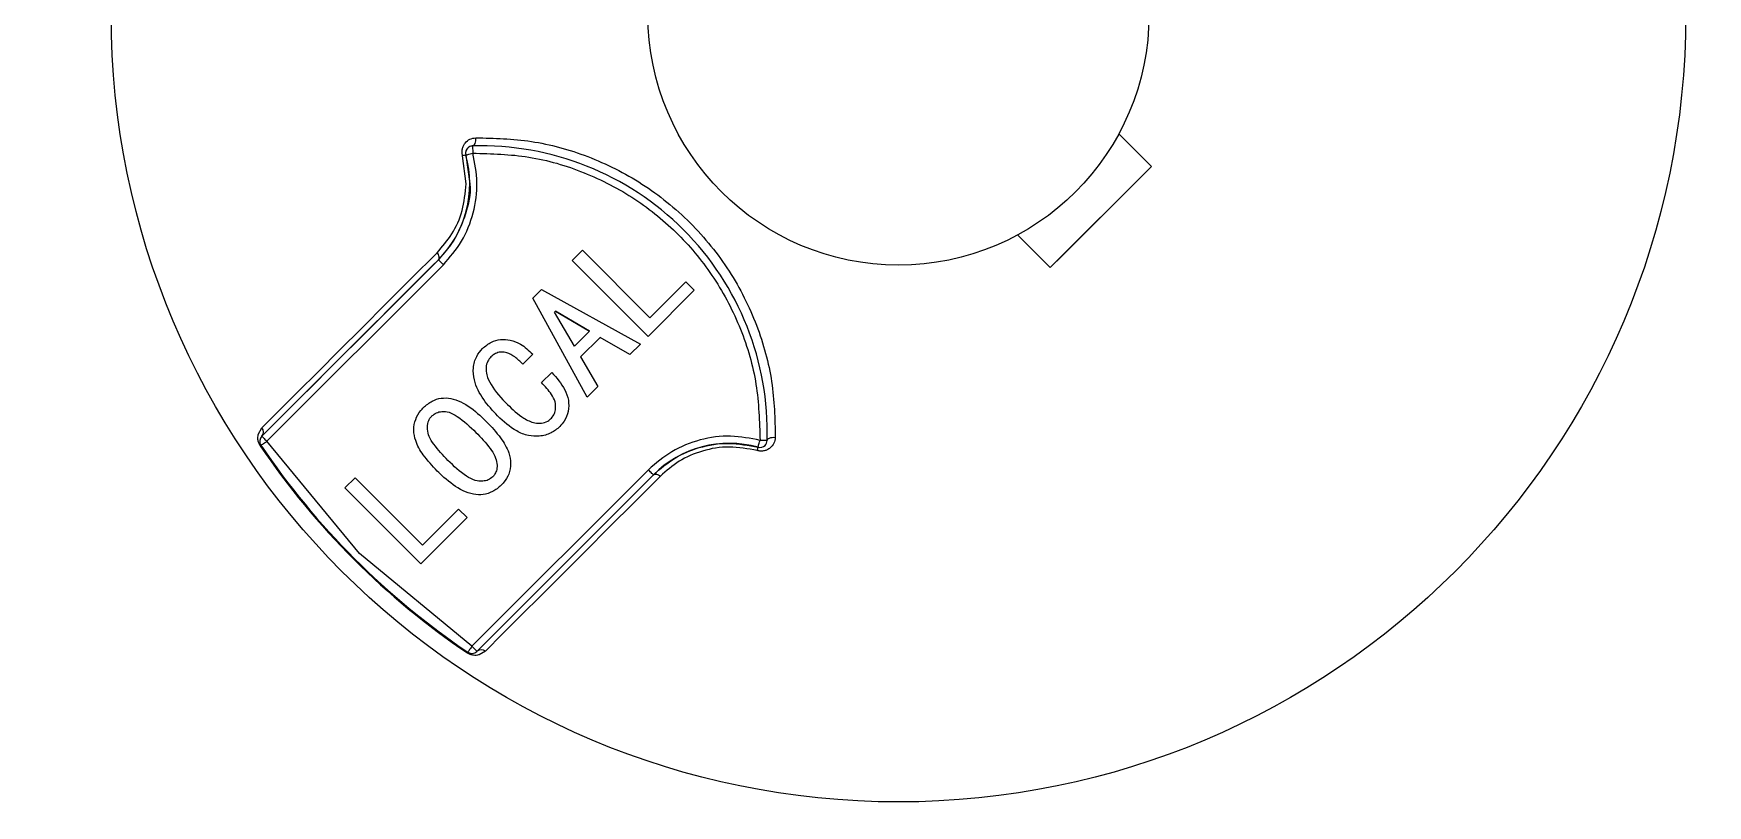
# Model space of a CAD drawing. Header units: millimetres. Extents: x 2687 to 4367, y 1046 to 2234.
# Drawn here: x 3202.79 to 3249.58, y 1913.2 to 1934.77 of the extents above; entities that cross this region are included whole.
import ezdxf

# ---------------------------------------------------------------- set-up
doc = ezdxf.new("R2010")
doc.units = ezdxf.units.MM

msp = doc.modelspace()

# ---------------------------------------------------------------- linework, layer by layer
at = {"color": 7, "linetype": 'Continuous', "lineweight": 25}
for p, q in [((3233.125, 1931.972), (3234.038, 1931.058)), ((3233.125, 1931.972), (3233.125, 1931.972)), ((3214.885, 1930.573), (3214.784, 1931.356)), ((3214.87, 1931.431), (3214.87, 1931.431)), ((3214.877, 1931.377), (3214.986, 1930.57)), ((3215.064, 1931.63), (3215.07, 1931.43)), ((3231.21, 1928.23), (3234.038, 1931.058)), ((3231.21, 1928.23), (3230.296, 1929.144)), ((3230.296, 1929.144), (3230.296, 1929.144)), ((3230.296, 1929.144), (3231.21, 1928.23)), ((3209.175, 1923.52), (3214.108, 1928.452)), ((3214.108, 1928.452), (3214.108, 1928.452)), ((3217.849, 1928.429), (3218.135, 1928.714)), ((3219.971, 1926.307), (3217.849, 1928.429)), ((3219.971, 1926.307), (3217.849, 1928.429)), ((3218.135, 1928.714), (3220.02, 1926.828)), ((3209.317, 1923.378), (3214.249, 1928.311)), ((3231.21, 1928.23), (3231.21, 1928.23)), ((3216.745, 1927.374), (3216.993, 1927.622)), ((3216.993, 1927.622), (3219.76, 1926.096)), ((3221.261, 1927.597), (3219.971, 1926.307)), ((3221.261, 1927.597), (3219.971, 1926.307)), ((3220.02, 1926.828), (3221.025, 1927.833)), ((3221.025, 1927.833), (3221.261, 1927.597)), ((3218.271, 1924.608), (3216.745, 1927.374)), ((3218.271, 1924.608), (3216.745, 1927.374)), ((3217.378, 1927.014), (3217.353, 1926.99)), ((3217.378, 1927.014), (3217.353, 1926.99)), ((3217.378, 1927.014), (3218.333, 1926.456)), ((3217.378, 1927.014), (3217.378, 1927.014)), ((3218.333, 1926.456), (3217.378, 1927.014)), ((3217.911, 1926.034), (3217.353, 1926.99)), ((3217.353, 1926.99), (3217.353, 1926.99)), ((3218.333, 1926.456), (3217.911, 1926.034)), ((3218.631, 1926.282), (3218.085, 1925.737)), ((3218.631, 1926.282), (3218.085, 1925.737)), ((3218.333, 1926.456), (3218.333, 1926.456)), ((3219.462, 1925.799), (3218.631, 1926.282)), ((3218.631, 1926.282), (3218.631, 1926.282)), ((3219.462, 1925.799), (3218.631, 1926.282)), ((3219.76, 1926.096), (3219.462, 1925.799)), ((3219.76, 1926.096), (3219.462, 1925.799)), ((3219.971, 1926.307), (3219.971, 1926.307)), ((3215.579, 1925.737), (3215.579, 1925.737)), ((3216.745, 1925.811), (3216.472, 1925.538)), ((3216.745, 1925.811), (3216.472, 1925.538)), ((3218.085, 1925.737), (3218.569, 1924.905)), ((3218.085, 1925.737), (3218.085, 1925.737)), ((3219.462, 1925.799), (3219.462, 1925.799)), ((3215.472, 1925.199), (3215.472, 1925.199)), ((3216.472, 1925.538), (3216.472, 1925.538)), ((3216.993, 1925.017), (3217.279, 1925.302)), ((3218.569, 1924.905), (3218.271, 1924.608)), ((3218.569, 1924.905), (3218.271, 1924.608)), ((3217.38, 1924.435), (3217.38, 1924.435)), ((3218.271, 1924.608), (3218.271, 1924.608)), ((3209.073, 1923.564), (3209.179, 1923.755)), ((3213.929, 1924.087), (3213.929, 1924.087)), ((3215.765, 1924.087), (3215.765, 1924.087)), ((3217.502, 1923.789), (3217.502, 1923.789)), ((3209.117, 1923.379), (3209.117, 1923.379)), ((3209.151, 1923.266), (3209.131, 1923.253)), ((3209.175, 1923.52), (3209.175, 1923.52)), ((3211.906, 1920.24), (3209.317, 1923.378)), ((3213.826, 1923.585), (3213.826, 1923.585)), ((3215.157, 1923.628), (3215.157, 1923.628)), ((3223.3, 1923.625), (3223.3, 1923.625)), ((3215.717, 1922.888), (3215.717, 1922.888)), ((3211.498, 1922.077), (3211.783, 1922.362)), ((3211.783, 1922.362), (3213.669, 1920.477)), ((3214.078, 1922.548), (3214.078, 1922.548)), ((3219.977, 1922.583), (3215.044, 1917.651)), ((3220.118, 1922.442), (3215.186, 1917.509)), ((3213.619, 1919.956), (3211.498, 1922.077)), ((3213.619, 1919.956), (3211.498, 1922.077)), ((3215.864, 1922.151), (3215.864, 1922.151)), ((3213.669, 1920.477), (3214.673, 1921.482)), ((3214.673, 1921.482), (3214.909, 1921.246)), ((3214.909, 1921.246), (3213.619, 1919.956)), ((3214.909, 1921.246), (3213.619, 1919.956)), ((3215.044, 1917.651), (3211.906, 1920.24)), ((3213.619, 1919.956), (3213.619, 1919.956)), ((3214.919, 1917.465), (3214.932, 1917.485)), ((3215.421, 1917.513), (3215.244, 1917.415))]:
    msp.add_line(p, q, dxfattribs=at)
at = {"color": 7, "linetype": 'Continuous', "lineweight": 25, "flags": 128}
for points in [[(3215.064, 1931.63), (3215.084, 1931.635), (3215.104, 1931.649), (3215.121, 1931.671), (3215.135, 1931.7), (3215.146, 1931.735), (3215.153, 1931.774), (3215.156, 1931.816), (3215.154, 1931.858)], [(3214.877, 1931.377), (3214.881, 1931.378), (3214.892, 1931.381), (3214.91, 1931.386), (3214.934, 1931.393), (3214.963, 1931.401), (3214.996, 1931.41), (3215.032, 1931.42), (3215.07, 1931.43)], [(3234.038, 1931.058), (3233.685, 1930.706), (3233.332, 1930.352), (3232.978, 1929.998), (3232.624, 1929.644), (3232.27, 1929.29), (3231.916, 1928.937), (3231.563, 1928.583), (3231.21, 1928.23)], [(3209.179, 1923.755), (3209.661, 1924.238), (3210.184, 1924.76), (3210.745, 1925.321), (3211.343, 1925.92), (3211.977, 1926.553), (3212.644, 1927.22), (3213.343, 1927.919), (3214.072, 1928.648)], [(3214.108, 1928.452), (3214.12, 1928.468), (3214.127, 1928.488), (3214.13, 1928.512), (3214.127, 1928.537), (3214.12, 1928.564), (3214.108, 1928.593), (3214.092, 1928.621), (3214.072, 1928.648)], [(3214.108, 1928.452), (3214.111, 1928.45), (3214.119, 1928.442), (3214.132, 1928.428), (3214.149, 1928.411), (3214.171, 1928.389), (3214.195, 1928.365), (3214.222, 1928.338), (3214.249, 1928.311)], [(3209.151, 1923.266), (3209.154, 1923.269), (3209.164, 1923.275), (3209.179, 1923.285), (3209.2, 1923.299), (3209.225, 1923.316), (3209.253, 1923.335), (3209.284, 1923.356), (3209.317, 1923.378)], [(3209.175, 1923.52), (3209.178, 1923.517), (3209.186, 1923.509), (3209.199, 1923.496), (3209.217, 1923.478), (3209.238, 1923.457), (3209.263, 1923.432), (3209.289, 1923.406), (3209.317, 1923.378)], [(3223.043, 1923.211), (3223.044, 1923.215), (3223.047, 1923.226), (3223.052, 1923.244), (3223.059, 1923.267), (3223.067, 1923.297), (3223.076, 1923.33), (3223.086, 1923.366), (3223.097, 1923.404)], [(3223.296, 1923.398), (3223.293, 1923.398), (3223.281, 1923.398), (3223.263, 1923.399), (3223.238, 1923.4), (3223.208, 1923.4), (3223.173, 1923.401), (3223.136, 1923.403), (3223.097, 1923.404)], [(3223.296, 1923.398), (3223.302, 1923.418), (3223.315, 1923.438), (3223.337, 1923.455), (3223.366, 1923.469), (3223.401, 1923.48), (3223.44, 1923.487), (3223.482, 1923.49), (3223.524, 1923.488)], [(3220.314, 1922.406), (3219.585, 1921.677), (3218.886, 1920.978), (3218.219, 1920.311), (3217.586, 1919.677), (3216.987, 1919.079), (3216.426, 1918.518), (3215.904, 1917.995), (3215.421, 1917.513)], [(3220.118, 1922.442), (3220.116, 1922.445), (3220.108, 1922.453), (3220.095, 1922.466), (3220.077, 1922.483), (3220.056, 1922.505), (3220.031, 1922.529), (3220.005, 1922.556), (3219.977, 1922.583)], [(3220.118, 1922.442), (3220.135, 1922.454), (3220.154, 1922.461), (3220.178, 1922.464), (3220.203, 1922.461), (3220.23, 1922.454), (3220.259, 1922.442), (3220.287, 1922.426), (3220.314, 1922.406)], [(3215.044, 1917.651), (3215.023, 1917.618), (3215.002, 1917.587), (3214.982, 1917.559), (3214.965, 1917.534), (3214.951, 1917.513), (3214.941, 1917.498), (3214.935, 1917.488), (3214.932, 1917.485)], [(3215.186, 1917.509), (3215.183, 1917.512), (3215.175, 1917.52), (3215.162, 1917.533), (3215.144, 1917.551), (3215.123, 1917.572), (3215.098, 1917.597), (3215.072, 1917.623), (3215.044, 1917.651)]]:
    msp.add_lwpolyline(points, dxfattribs=at)
at = {"color": 7, "linetype": 'Continuous', "lineweight": 25}
for radius in [22, 7]:
    msp.add_circle((3226.967, 1935.301), radius, dxfattribs=at)
for centre, radius, start, end in [((3193.968, 1972.507), 91.48, 295.79271, 180), ((3193.968, 1972.507), 91.48, 180, 290.22656), ((3193.968, 1972.507), 91.441, 295.84596, 351.20762), ((3193.968, 1972.507), 90.976, 296.50811, 351.20762), ((3193.968, 1972.507), 86.42, 299.88973, 350.7957), ((3211.987, 1930.574), 3, 315, 15.531), ((3214.984, 1930.697), 0.688, 98.909, 106.876), ((3215.07, 1931.43), 0.2, 135, 195.531), ((3215.07, 1931.43), 0.2, 91.6906, 135), ((3215.3, 1923.634), 8, 358.3094, 91.6906), ((3209.039, 1923.64), 0.182, 318.6226, 39.5362), ((3209.317, 1923.378), 0.2, 135, 214.039), ((3226.967, 1935.301), 21.524, 214.039, 235.961), ((3226.967, 1935.301), 21.5, 214.039, 235.961), ((3222.24, 1920.321), 3, 74.469, 135), ((3223.097, 1923.404), 0.2, 254.469, 315), ((3223.097, 1923.404), 0.2, 315, 358.3094), ((3222.363, 1923.318), 0.689, 343.1243, 351.0894), ((3215.044, 1917.651), 0.2, 235.961, 315), ((3215.306, 1917.373), 0.182, 50.5221, 130.0859)]:
    msp.add_arc(centre, radius, start, end, dxfattribs=at)
for points in [[(3287.708, 1972.507), (3287.621, 1969.44), (3287.447, 1963.304), (3286.044, 1954.19), (3283.819, 1945.252), (3280.711, 1936.577), (3276.772, 1928.247), (3272.035, 1920.344), (3266.546, 1912.943), (3260.359, 1906.116), (3253.532, 1899.928), (3246.131, 1894.44), (3238.228, 1889.702), (3229.898, 1885.764), (3221.223, 1882.656), (3212.285, 1880.431), (3203.171, 1879.028), (3197.035, 1878.854), (3193.968, 1878.767)], [(3291.641, 1961.718), (3291.117, 1958.066), (3290.069, 1950.763), (3286.949, 1940.12), (3282.741, 1929.877), (3277.386, 1920.176), (3270.981, 1911.137), (3263.6, 1902.875), (3255.338, 1895.493), (3246.299, 1889.089), (3236.598, 1883.733), (3226.355, 1879.526), (3215.712, 1876.406), (3208.409, 1875.358), (3204.757, 1874.834)], [(3291.439, 1955.175), (3290.752, 1951.881), (3289.38, 1945.293), (3286.059, 1935.74), (3281.855, 1926.557), (3276.719, 1917.854), (3270.73, 1909.717), (3263.942, 1902.233), (3256.429, 1895.477), (3248.267, 1889.523), (3239.542, 1884.424), (3230.341, 1880.26), (3220.774, 1876.98), (3214.18, 1875.635), (3210.883, 1874.963)], [(3214.108, 1928.452), (3213.144, 1927.488), (3211.215, 1925.559), (3209.855, 1924.2), (3209.175, 1923.52)]]:
    msp.add_open_spline(points, degree=3, dxfattribs=at)
for points, knots in [([(3236.252, 1898.435), (3238.43, 1899.709), (3243.415, 1902.623), (3250.479, 1908.277), (3257.444, 1915.109), (3263.563, 1922.719), (3268.786, 1930.967), (3273.014, 1939.762), (3276.291, 1948.97), (3277.566, 1955.345), (3278.203, 1958.532)], [0, 0, 0, 0, 0.099849, 0.228442, 0.357035, 0.485628, 0.614221, 0.742814, 0.871407, 1, 1, 1, 1]), ([(3214.784, 1931.356), (3214.777, 1931.387), (3214.764, 1931.452), (3214.775, 1931.548), (3214.806, 1931.636), (3214.87, 1931.737), (3214.985, 1931.832), (3215.098, 1931.85), (3215.154, 1931.858)], [0, 0, 0, 0, 0.123692, 0.250213, 0.373441, 0.501044, 0.749966, 1, 1, 1, 1]), ([(3215.154, 1931.858), (3215.67, 1931.846), (3216.698, 1931.822), (3218.295, 1931.386), (3219.823, 1930.624), (3221.189, 1929.525), (3222.288, 1928.161), (3223.051, 1926.631), (3223.488, 1925.034), (3223.512, 1924.004), (3223.524, 1923.488)], [0, 0, 0, 0, 0.125198, 0.2499957, 0.3751716, 0.4997698, 0.6246825, 0.749695, 0.8746376, 1, 1, 1, 1]), ([(3214.249, 1928.311), (3214.431, 1928.521), (3214.799, 1928.95), (3215.114, 1929.751), (3215.234, 1930.604), (3215.124, 1931.158), (3215.07, 1931.43)], [0, 0, 0, 0, 0.245589, 0.5, 0.754411, 1, 1, 1, 1]), ([(3215.064, 1931.63), (3215.055, 1931.63), (3215.028, 1931.628), (3214.978, 1931.612), (3214.928, 1931.577), (3214.891, 1931.525), (3214.873, 1931.476), (3214.867, 1931.426), (3214.874, 1931.392), (3214.877, 1931.377)], [0, 0, 0, 0, 0.0858052, 0.25106, 0.5005164, 0.655876, 0.7885052, 0.9015382, 1, 1, 1, 1]), ([(3215.07, 1931.43), (3215.595, 1931.415), (3216.655, 1931.385), (3218.199, 1930.931), (3219.62, 1930.194), (3220.853, 1929.187), (3221.86, 1927.954), (3222.597, 1926.533), (3223.051, 1924.989), (3223.081, 1923.929), (3223.097, 1923.404)], [0, 0, 0, 0, 0.123694, 0.25, 0.376306, 0.5, 0.623694, 0.75, 0.876306, 1, 1, 1, 1]), ([(3214.072, 1928.648), (3214.217, 1928.815), (3214.507, 1929.149), (3214.81, 1929.808), (3214.86, 1930.318), (3214.885, 1930.573)], [0, 0, 0, 0, 0.33293, 0.666707, 1, 1, 1, 1]), ([(3214.986, 1930.57), (3214.986, 1930.568), (3215.025, 1930.278), (3214.886, 1929.741), (3214.598, 1929.013), (3214.278, 1928.646), (3214.108, 1928.452)], [0, 0, 0, 0, 0.002694, 0.341482, 0.651018, 1, 1, 1, 1]), ([(3215.343, 1925.972), (3215.422, 1926.038), (3215.569, 1926.162), (3215.848, 1926.232), (3216.131, 1926.218), (3216.454, 1926.089), (3216.637, 1925.914), (3216.745, 1925.811)], [0, 0, 0, 0, 0.1906015, 0.3593498, 0.5272198, 0.7195567, 1, 1, 1, 1]), ([(3215.765, 1924.087), (3215.628, 1924.233), (3215.353, 1924.528), (3215.107, 1924.998), (3215.069, 1925.428), (3215.15, 1925.745), (3215.283, 1925.902), (3215.343, 1925.972)], [0, 0, 0, 0, 0.278953, 0.561275, 0.716356, 0.872487, 1, 1, 1, 1]), ([(3215.579, 1925.737), (3215.546, 1925.698), (3215.475, 1925.613), (3215.43, 1925.432), (3215.456, 1925.203), (3215.634, 1924.829), (3215.871, 1924.583), (3216.038, 1924.409)], [0, 0, 0, 0, 0.097252, 0.212876, 0.346268, 0.536623, 1, 1, 1, 1]), ([(3216.472, 1925.538), (3216.399, 1925.607), (3216.265, 1925.733), (3216.058, 1925.847), (3215.879, 1925.881), (3215.741, 1925.854), (3215.643, 1925.796), (3215.595, 1925.752), (3215.579, 1925.737)], [0, 0, 0, 0, 0.29136, 0.535096, 0.673308, 0.812563, 0.935255, 1, 1, 1, 1]), ([(3216.472, 1925.538), (3216.399, 1925.607), (3216.265, 1925.733), (3216.058, 1925.847), (3215.879, 1925.881), (3215.741, 1925.854), (3215.643, 1925.796), (3215.595, 1925.752), (3215.579, 1925.737)], [0, 0, 0, 0, 0.29136, 0.535096, 0.673308, 0.812563, 0.935255, 1, 1, 1, 1]), ([(3217.279, 1925.302), (3217.412, 1925.15), (3217.615, 1924.92), (3217.761, 1924.529), (3217.75, 1924.218), (3217.654, 1923.961), (3217.546, 1923.838), (3217.502, 1923.789)], [0, 0, 0, 0, 0.351866, 0.532632, 0.714759, 0.884894, 1, 1, 1, 1]), ([(3217.266, 1924.025), (3217.298, 1924.065), (3217.36, 1924.143), (3217.392, 1924.306), (3217.382, 1924.496), (3217.243, 1924.752), (3217.092, 1924.912), (3216.993, 1925.017)], [0, 0, 0, 0, 0.132852, 0.257107, 0.423406, 0.622223, 1, 1, 1, 1]), ([(3214.078, 1922.548), (3213.941, 1922.695), (3213.701, 1922.949), (3213.47, 1923.344), (3213.405, 1923.694), (3213.455, 1923.991), (3213.575, 1924.197), (3213.666, 1924.294), (3213.693, 1924.322)], [0, 0, 0, 0, 0.29336, 0.511467, 0.658407, 0.805673, 0.942273, 1, 1, 1, 1]), ([(3213.693, 1924.322), (3213.77, 1924.389), (3213.915, 1924.514), (3214.188, 1924.596), (3214.467, 1924.588), (3214.851, 1924.447), (3215.175, 1924.198), (3215.393, 1923.986), (3215.455, 1923.925)], [0, 0, 0, 0, 0.148277, 0.278554, 0.408484, 0.552088, 0.872274, 1, 1, 1, 1]), ([(3213.929, 1924.087), (3213.969, 1924.119), (3214.048, 1924.184), (3214.22, 1924.219), (3214.428, 1924.198), (3214.767, 1924.006), (3214.993, 1923.787), (3215.157, 1923.628)], [0, 0, 0, 0, 0.104522, 0.209348, 0.351191, 0.528915, 1, 1, 1, 1]), ([(3213.929, 1924.087), (3213.969, 1924.119), (3214.048, 1924.184), (3214.22, 1924.219), (3214.428, 1924.198), (3214.767, 1924.006), (3214.993, 1923.787), (3215.157, 1923.628)], [0, 0, 0, 0, 0.104522, 0.209348, 0.351191, 0.528915, 1, 1, 1, 1]), ([(3216.038, 1924.409), (3216.183, 1924.27), (3216.408, 1924.054), (3216.753, 1923.89), (3216.988, 1923.878), (3217.154, 1923.926), (3217.234, 1923.996), (3217.266, 1924.025)], [0, 0, 0, 0, 0.421141, 0.650944, 0.779664, 0.909635, 1, 1, 1, 1]), ([(3214.376, 1922.846), (3214.237, 1922.991), (3214.042, 1923.195), (3213.848, 1923.493), (3213.792, 1923.712), (3213.809, 1923.904), (3213.873, 1924.027), (3213.918, 1924.075), (3213.929, 1924.087)], [0, 0, 0, 0, 0.4112408, 0.5793857, 0.7227485, 0.8660035, 0.96618, 1, 1, 1, 1]), ([(3215.455, 1923.925), (3215.592, 1923.779), (3215.838, 1923.518), (3216.077, 1923.117), (3216.144, 1922.759), (3216.095, 1922.467), (3215.976, 1922.27), (3215.89, 1922.178), (3215.864, 1922.151)], [0, 0, 0, 0, 0.292886, 0.524338, 0.670134, 0.816655, 0.945975, 1, 1, 1, 1]), ([(3217.502, 1923.789), (3217.424, 1923.723), (3217.258, 1923.584), (3216.941, 1923.509), (3216.607, 1923.524), (3216.188, 1923.699), (3215.933, 1923.932), (3215.765, 1924.087)], [0, 0, 0, 0, 0.153253, 0.324924, 0.478859, 0.655839, 1, 1, 1, 1]), ([(3217.502, 1923.789), (3217.424, 1923.723), (3217.258, 1923.584), (3216.941, 1923.509), (3216.607, 1923.524), (3216.188, 1923.699), (3215.933, 1923.932), (3215.765, 1924.087)], [0, 0, 0, 0, 0.153253, 0.324924, 0.478859, 0.655839, 1, 1, 1, 1]), ([(3209.131, 1923.253), (3209.123, 1923.266), (3209.106, 1923.293), (3209.08, 1923.353), (3209.056, 1923.454), (3209.066, 1923.52), (3209.073, 1923.564)], [0, 0, 0, 0, 0.115228, 0.233758, 0.501873, 1, 1, 1, 1]), ([(3215.157, 1923.628), (3215.296, 1923.483), (3215.494, 1923.277), (3215.692, 1922.979), (3215.754, 1922.772), (3215.749, 1922.599), (3215.701, 1922.47), (3215.651, 1922.412), (3215.629, 1922.387)], [0, 0, 0, 0, 0.409684, 0.583644, 0.725379, 0.843759, 0.932231, 1, 1, 1, 1]), ([(3223.097, 1923.404), (3222.824, 1923.458), (3222.27, 1923.568), (3221.417, 1923.448), (3220.616, 1923.133), (3220.187, 1922.764), (3219.977, 1922.583)], [0, 0, 0, 0, 0.245589, 0.5, 0.754411, 1, 1, 1, 1]), ([(3220.118, 1922.442), (3220.313, 1922.61), (3220.679, 1922.928), (3221.406, 1923.234), (3222.21, 1923.371), (3222.771, 1923.263), (3223.043, 1923.211)], [0, 0, 0, 0, 0.265019, 0.500067, 0.757342, 1, 1, 1, 1]), ([(3223.524, 1923.488), (3223.516, 1923.432), (3223.499, 1923.319), (3223.403, 1923.205), (3223.303, 1923.14), (3223.215, 1923.109), (3223.118, 1923.098), (3223.054, 1923.111), (3223.022, 1923.118)], [0, 0, 0, 0, 0.249602, 0.498296, 0.625589, 0.748629, 0.875722, 1, 1, 1, 1]), ([(3215.629, 1922.387), (3215.589, 1922.355), (3215.508, 1922.289), (3215.331, 1922.255), (3215.115, 1922.275), (3214.768, 1922.466), (3214.54, 1922.687), (3214.376, 1922.846)], [0, 0, 0, 0, 0.102727, 0.209545, 0.355438, 0.53569, 1, 1, 1, 1]), ([(3223.022, 1923.118), (3222.759, 1923.167), (3222.234, 1923.266), (3221.475, 1923.131), (3220.814, 1922.844), (3220.481, 1922.552), (3220.314, 1922.406)], [0, 0, 0, 0, 0.249812, 0.499845, 0.75024, 1, 1, 1, 1]), ([(3215.864, 1922.151), (3215.787, 1922.085), (3215.641, 1921.959), (3215.363, 1921.878), (3215.075, 1921.886), (3214.684, 1922.027), (3214.357, 1922.278), (3214.14, 1922.489), (3214.078, 1922.548)], [0, 0, 0, 0, 0.146535, 0.278399, 0.409738, 0.559567, 0.875154, 1, 1, 1, 1]), ([(3215.864, 1922.151), (3215.787, 1922.085), (3215.641, 1921.959), (3215.363, 1921.878), (3215.075, 1921.886), (3214.684, 1922.027), (3214.357, 1922.278), (3214.14, 1922.489), (3214.078, 1922.548)], [0, 0, 0, 0, 0.146535, 0.278399, 0.409738, 0.559567, 0.875154, 1, 1, 1, 1]), ([(3215.244, 1917.415), (3215.239, 1917.412), (3215.204, 1917.391), (3215.118, 1917.393), (3215.02, 1917.413), (3214.959, 1917.44), (3214.932, 1917.457), (3214.919, 1917.465)], [0, 0, 0, 0, 0.064166, 0.529622, 0.780974, 0.892035, 1, 1, 1, 1])]:
    msp.add_open_spline(points, degree=3, knots=knots, dxfattribs=at)

doc.saveas('drawing.dxf')
